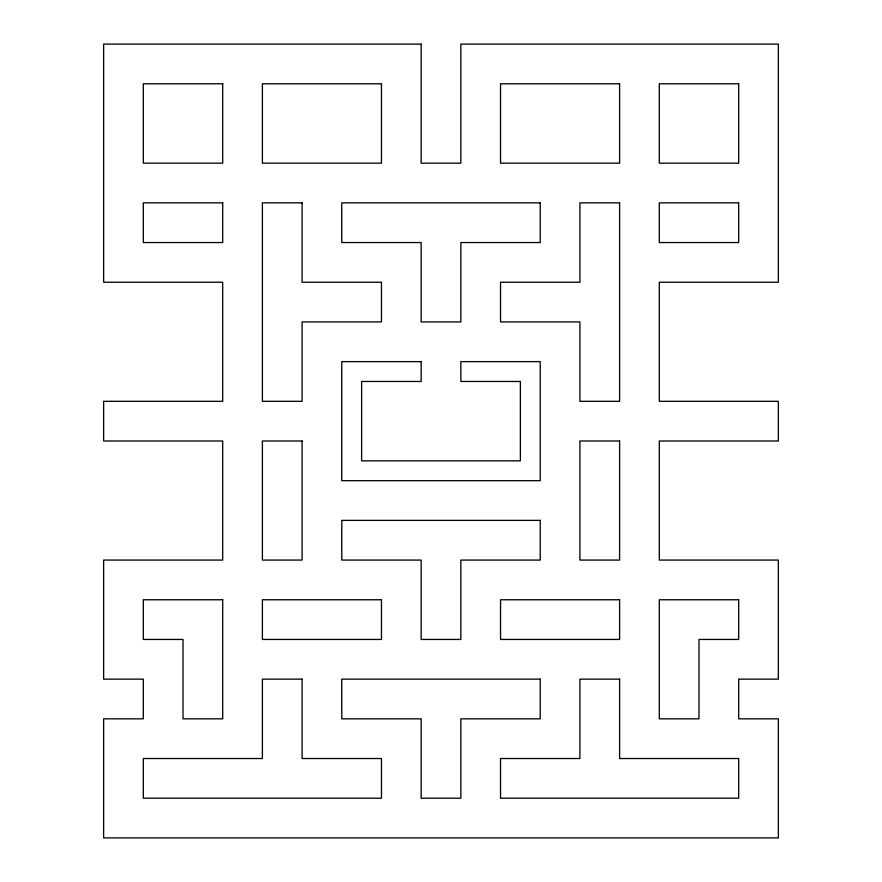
<?xml version="1.0" encoding="UTF-8"?>
<svg xmlns="http://www.w3.org/2000/svg" width="882" height="882" viewBox="0 0 882 882"><rect width="100%" height="100%" fill="white"/><g stroke="black" fill="none" stroke-linecap="round" stroke-linejoin="round"><path stroke-width="1.32" d="M421.155 44.1L103.635 44.1L103.635 282.24L222.705 282.24L222.705 401.31L103.635 401.31L103.635 441L222.705 441L222.705 560.07L103.635 560.07L103.635 679.14L143.325 679.14L143.325 718.83L103.635 718.83L103.635 837.9L778.365 837.9L778.365 718.83L738.675 718.83L738.675 679.14L778.365 679.14L778.365 560.07L659.295 560.07L659.295 441L778.365 441L778.365 401.31L659.295 401.31L659.295 282.24L778.365 282.24L778.365 44.1L460.845 44.1L460.845 163.17L421.155 163.17L421.155 44.1M222.705 83.79L143.325 83.79L143.325 163.17L222.705 163.17L222.705 83.79M381.465 83.79L262.395 83.79L262.395 163.17L381.465 163.17L381.465 83.79M619.605 83.79L500.535 83.79L500.535 163.17L619.605 163.17L619.605 83.79M738.675 83.79L659.295 83.79L659.295 163.17L738.675 163.17L738.675 83.79M222.705 202.86L143.325 202.86L143.325 242.55L222.705 242.55L222.705 202.86M302.085 202.86L262.395 202.86L262.395 401.31L302.085 401.31L302.085 321.93L381.465 321.93L381.465 282.24L302.085 282.24L302.085 202.86M540.225 202.86L341.775 202.86L341.775 242.55L421.155 242.55L421.155 321.93L460.845 321.93L460.845 242.55L540.225 242.55L540.225 202.86M619.605 202.86L579.915 202.86L579.915 282.24L500.535 282.24L500.535 321.93L579.915 321.93L579.915 401.31L619.605 401.31L619.605 202.86M738.675 202.86L659.295 202.86L659.295 242.55L738.675 242.55L738.675 202.86M421.155 361.62L341.775 361.62L341.775 480.69L540.225 480.69L540.225 361.62L460.845 361.62L460.845 381.465L520.38 381.465L520.38 460.845L361.62 460.845L361.62 381.465L421.155 381.465L421.155 361.62M302.085 441L262.395 441L262.395 560.07L302.085 560.07L302.085 441M619.605 441L579.915 441L579.915 560.07L619.605 560.07L619.605 441M540.225 520.38L341.775 520.38L341.775 560.07L421.155 560.07L421.155 639.45L460.845 639.45L460.845 560.07L540.225 560.07L540.225 520.38M222.705 599.76L143.325 599.76L143.325 639.45L183.015 639.45L183.015 718.83L222.705 718.83L222.705 599.76M381.465 599.76L262.395 599.76L262.395 639.45L381.465 639.45L381.465 599.76M619.605 599.76L500.535 599.76L500.535 639.45L619.605 639.45L619.605 599.76M738.675 599.76L659.295 599.76L659.295 718.83L698.985 718.83L698.985 639.45L738.675 639.45L738.675 599.76M302.085 679.14L262.395 679.14L262.395 758.52L143.325 758.52L143.325 798.21L381.465 798.21L381.465 758.52L302.085 758.52L302.085 679.14M540.225 679.14L341.775 679.14L341.775 718.83L421.155 718.83L421.155 798.21L460.845 798.21L460.845 718.83L540.225 718.83L540.225 679.14M619.605 679.14L579.915 679.14L579.915 758.52L500.535 758.52L500.535 798.21L738.675 798.21L738.675 758.52L619.605 758.52L619.605 679.14"/></g></svg>
